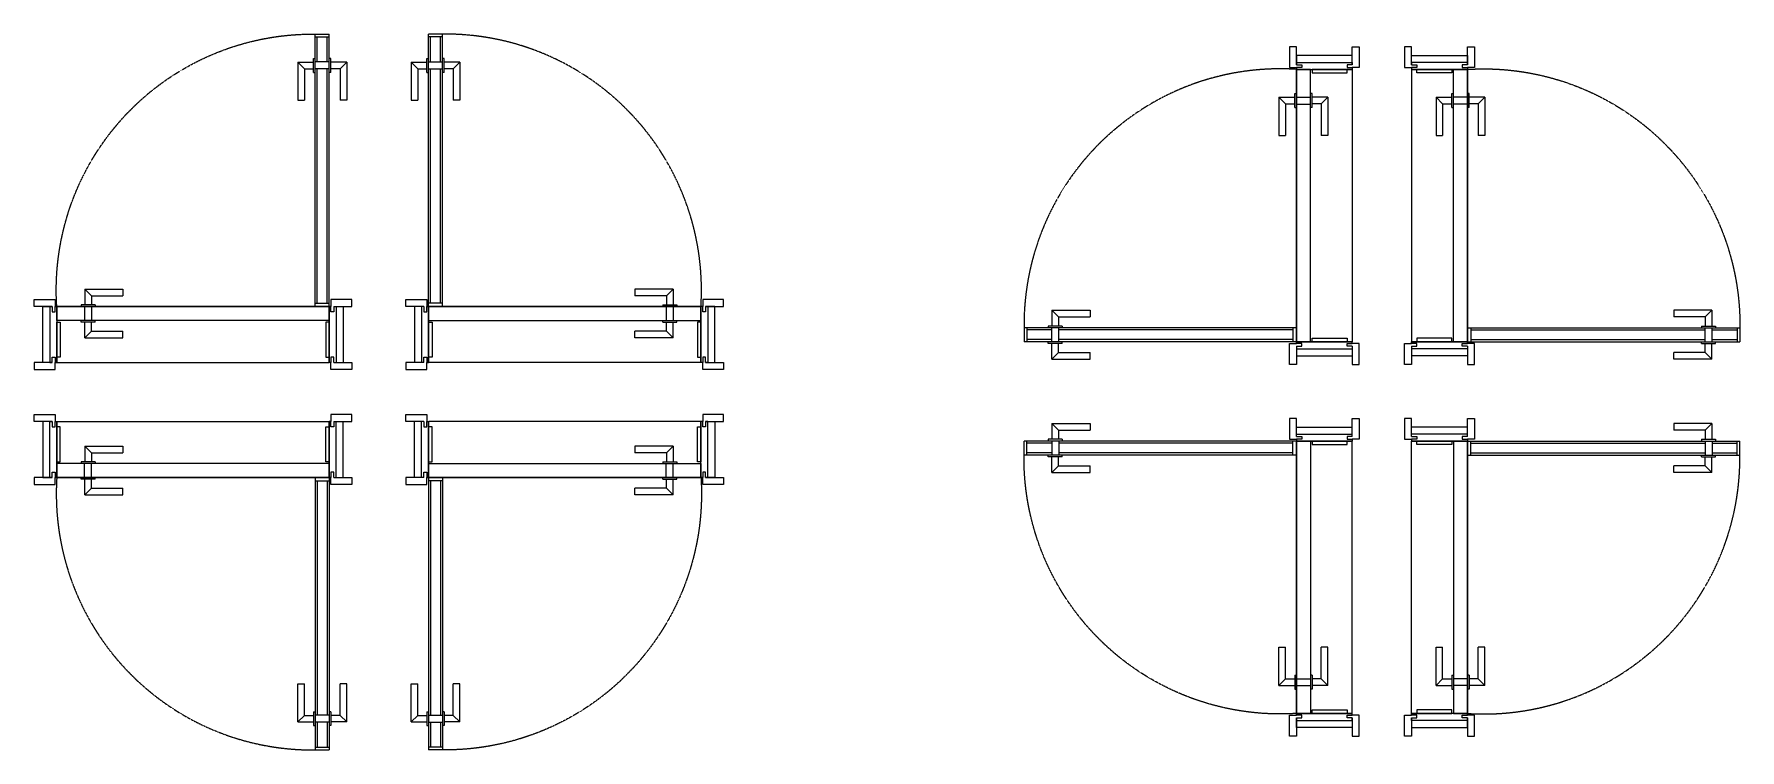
# Model space of a CAD drawing. Header units: millimetres. Extents: x 148889 to 229003, y -70503 to 111106.
# Drawn here: x 205262 to 210146, y 109056 to 111106 of the extents above; entities that cross this region are included whole.
import ezdxf
from ezdxf.lldxf.tags import DXFTag

# ---------------------------------------------------------------- set-up
doc = ezdxf.new("R2010")
doc.units = ezdxf.units.MM
doc.linetypes.add('DASHED2', pattern=[0.375, 0.25, -0.125])
doc.linetypes.add('HIDDEN', pattern=[0.375, 0.25, -0.125])
for name, color, linetype in [('C-门套', 16, 'Continuous'), ('P-门', 1, 'Continuous'), ('P-门套', 1, 'Continuous')]:
    doc.layers.add(name, color=color, linetype=linetype)
tags = doc.linetypes.add('ACAD_ISO03W100', pattern=[30, 12, -18]).pattern_tags.tags
tags[6:7] = [DXFTag(74, 4), DXFTag(75, 0), DXFTag(340, '0'), DXFTag(46, 1.0), DXFTag(50, 0.0), DXFTag(44, 0.0), DXFTag(45, 0.0)]
tags[4:5] = [DXFTag(74, 4), DXFTag(75, 0), DXFTag(340, '0'), DXFTag(46, 1.0), DXFTag(50, 0.0), DXFTag(44, 0.0), DXFTag(45, 0.0)]

# ---------------------------------------------------------------- blocks, each defined once
blk = doc.blocks.new('A$C494D53A9')
at = {"layer": 'P-门', "color": 252, "linetype": 'ACAD_ISO03W100', "ltscale": 0.001}
for p, q in [((81.3, 870, 116.6), (81.3, 825, 116.6)), ((81.3, 870, 116.6), (190.8, 870, 116.6)), ((100.3, 851, 116.6), (81.3, 870, 116.6)), ((100.3, 851, 116.6), (100.3, 825, 116.6)), ((100.3, 851, 116.6), (190.8, 851, 116.6)), ((190.8, 870, 116.6), (190.8, 851, 116.6)), ((781.3, 820, 116.6), (1.3, 820, 116.6)), ((1.3, 820, 116.6), (1.3, 780, 116.6)), ((110.8, 825, 116.6), (70.8, 825, 116.6)), ((70.8, 825, 116.6), (70.8, 820, 116.6)), ((81, 780, 116.6), (81, 820, 116.6)), ((100.5, 780, 116.6), (100.5, 820, 116.6)), ((110.8, 825, 116.6), (110.8, 820, 116.6)), ((781.3, 820, 116.6), (781.3, 780, 116.6)), ((1.3, 780, 116.6), (771.3, 780, 116.6)), ((781.3, 780, 116.6), (1.3, 780, 116.6)), ((70.8, 775, 116.6), (70.8, 780, 116.6)), ((110.8, 775, 116.6), (70.8, 775, 116.6)), ((81.3, 730, 116.6), (81.3, 775, 116.6)), ((100.3, 749, 116.6), (81.3, 730, 116.6)), ((100.3, 749, 116.6), (100.3, 775, 116.6)), ((100.3, 749, 116.6), (190.8, 749, 116.6)), ((110.8, 775, 116.6), (110.8, 780, 116.6)), ((190.8, 730, 116.6), (190.8, 749, 116.6)), ((81.3, 730, 116.6), (190.8, 730, 116.6))]:
    blk.add_line(p, q, dxfattribs=at)
at = {"layer": 'P-门'}
for p, q in [((741.3, 780, 116.6), (741.3, 0, 116.6)), ((741.3, 780, 116.6), (781.3, 780, 116.6)), ((781.3, 780, 116.6), (781.3, 0, 116.6)), ((691.3, 79.9, 116.6), (691.3, 189.4, 116.6)), ((691.3, 189.4, 116.6), (710.3, 189.4, 116.6)), ((710.3, 98.9, 116.6), (710.3, 189.4, 116.6)), ((831.3, 189.4, 116.6), (812.3, 189.4, 116.6)), ((812.3, 98.9, 116.6), (812.3, 189.4, 116.6)), ((831.3, 79.9, 116.6), (831.3, 189.4, 116.6)), ((710.3, 98.9, 116.6), (691.3, 79.9, 116.6)), ((710.3, 98.9, 116.6), (736.3, 98.9, 116.6)), ((736.3, 109.4, 116.6), (736.3, 69.4, 116.6)), ((736.3, 109.4, 116.6), (741.3, 109.4, 116.6)), ((781.3, 99.2, 116.6), (741.3, 99.2, 116.6)), ((786.3, 109.4, 116.6), (781.3, 109.4, 116.6)), ((786.3, 109.4, 116.6), (786.3, 69.4, 116.6)), ((812.3, 98.9, 116.6), (786.3, 98.9, 116.6)), ((812.3, 98.9, 116.6), (831.3, 79.9, 116.6)), ((691.3, 79.9, 116.6), (736.3, 79.9, 116.6)), ((736.3, 69.4, 116.6), (741.3, 69.4, 116.6)), ((781.3, 79.7, 116.6), (741.3, 79.7, 116.6)), ((786.3, 69.4, 116.6), (781.3, 69.4, 116.6)), ((831.3, 79.9, 116.6), (786.3, 79.9, 116.6)), ((741.3, 0, 116.6), (781.3, 0, 116.6))]:
    blk.add_line(p, q, dxfattribs=at)
at = {"layer": 'P-门', "color": 252}
for p, q in [((741.3, 770, 116.6), (781.3, 770, 116.6)), ((747.3, 770, 116.6), (747.3, 99.2, 116.6)), ((775.3, 770, 116.6), (775.3, 99.2, 116.6)), ((747.3, 79.7, 116.6), (747.3, 8, 116.6)), ((775.3, 79.7, 116.6), (775.3, 8, 116.6)), ((741.3, 8, 116.6), (781.3, 8, 116.6))]:
    blk.add_line(p, q, dxfattribs=at)
at = {"layer": 'P-门', "color": 252, "linetype": 'DASHED2'}
blk.add_arc((733.3, 733.4, 116.6), 733.5, 176.3604, 270.6247, dxfattribs=at)

msp = doc.modelspace()

# ---------------------------------------------------------------- linework, layer by layer
at = {"layer": 'C-门套', "linetype": 'HIDDEN', "elevation": 116.6}
for points in [[(209036.8, 111005.1), (209036.8, 110225.1), (208876.8, 110225.1), (208876.8, 111005.1)], [(209206.4, 111005.1), (209206.4, 110225.1), (209366.4, 110225.1), (209366.4, 111005.1)], [(205327.4, 110166.1), (206107.4, 110166.1), (206107.4, 110326.1), (205327.4, 110326.1)], [(207171.7, 110166.1), (206391.7, 110166.1), (206391.7, 110326.1), (207171.7, 110326.1)], [(205327.4, 109996.5), (206107.4, 109996.5), (206107.4, 109836.5), (205327.4, 109836.5)], [(207171.7, 109996.5), (206391.7, 109996.5), (206391.7, 109836.5), (207171.7, 109836.5)], [(209036.8, 109160.8), (209036.8, 109940.8), (208876.8, 109940.8), (208876.8, 109160.8)], [(209206.4, 109160.8), (209206.4, 109940.8), (209366.4, 109940.8), (209366.4, 109160.8)]]:
    msp.add_lwpolyline(points, close=True, dxfattribs=at)
at = {"layer": 'P-门套'}
for p, q in [((209036.8, 111045.1), (208876.8, 111045.1)), ((208876.8, 111045.1), (208876.8, 111025.1)), ((208876.8, 111025.1), (209036.8, 111025.1)), ((208876.8, 111025.1), (208876.8, 111018.1)), ((208876.8, 111018.1, 116.6), (208891.8, 111018.1, 116.6)), ((208891.8, 111018.1, 116.6), (208891.8, 111010.1, 116.6)), ((209036.8, 111018.1, 116.6), (209021.8, 111018.1, 116.6)), ((209021.8, 111018.1, 116.6), (209021.8, 111010.1, 116.6)), ((209036.8, 111025.1), (209036.8, 111045.1)), ((209036.8, 111025.1), (209036.8, 111018.1)), ((209206.4, 111025.1), (209206.4, 111045.1)), ((209206.4, 111045.1), (209366.4, 111045.1)), ((209366.4, 111025.1), (209206.4, 111025.1)), ((209206.4, 111025.1), (209206.4, 111018.1)), ((209206.4, 111018.1, 116.6), (209221.4, 111018.1, 116.6)), ((209221.4, 111018.1, 116.6), (209221.4, 111010.1, 116.6)), ((209366.4, 111018.1, 116.6), (209351.4, 111018.1, 116.6)), ((209351.4, 111018.1, 116.6), (209351.4, 111010.1, 116.6)), ((209366.4, 111045.1), (209366.4, 111025.1)), ((209366.4, 111025.1), (209366.4, 111018.1)), ((208891.8, 111010.1, 116.6), (208876.8, 111010.1, 116.6)), ((208876.8, 111010.1, 116.6), (208876.8, 111005.1, 116.6)), ((208876.8, 111005.1, 116.6), (208921.8, 111005.1, 116.6)), ((208921.8, 111005.1, 116.6), (209036.8, 111005.1, 116.6)), ((209021.8, 111010.1, 116.6), (209036.8, 111010.1, 116.6)), ((209036.8, 111005.1, 116.6), (209021.8, 111005.1, 116.6)), ((209021.8, 111005.1, 116.6), (209036.8, 111005.1, 116.6)), ((209036.8, 111010.1, 116.6), (209036.8, 111005.1, 116.6)), ((209221.4, 111010.1, 116.6), (209206.4, 111010.1, 116.6)), ((209206.4, 111010.1, 116.6), (209206.4, 111005.1, 116.6)), ((209321.4, 111005.1, 116.6), (209206.4, 111005.1, 116.6)), ((209206.4, 111005.1, 116.6), (209221.4, 111005.1, 116.6)), ((209221.4, 111005.1, 116.6), (209206.4, 111005.1, 116.6)), ((209366.4, 111005.1, 116.6), (209321.4, 111005.1, 116.6)), ((209351.4, 111010.1, 116.6), (209366.4, 111010.1, 116.6)), ((209366.4, 111010.1, 116.6), (209366.4, 111005.1, 116.6)), ((205287.4, 110166.1), (205287.4, 110326.1)), ((205287.4, 110326.1), (205307.4, 110326.1)), ((205307.4, 110326.1), (205307.4, 110166.1)), ((205307.4, 110326.1), (205314.4, 110326.1)), ((205314.4, 110326.1, 116.6), (205314.4, 110311.1, 116.6)), ((205314.4, 110311.1, 116.6), (205322.4, 110311.1, 116.6)), ((205322.4, 110311.1, 116.6), (205322.4, 110326.1, 116.6)), ((205322.4, 110326.1, 116.6), (205327.4, 110326.1, 116.6)), ((205327.4, 110326.1, 116.6), (205327.4, 110281.1, 116.6)), ((206112.4, 110326.1, 233.2), (206107.4, 110326.1, 233.2)), ((206107.4, 110326.1, 233.2), (206107.4, 110281.1, 233.2)), ((206112.4, 110311.1, 233.2), (206112.4, 110326.1, 233.2)), ((206120.4, 110311.1, 233.2), (206112.4, 110311.1, 233.2)), ((206120.4, 110326.1, 233.2), (206120.4, 110311.1, 233.2)), ((206127.4, 110326.1, 116.6), (206127.4, 110166.1, 116.6)), ((206147.4, 110326.1, 116.6), (206147.4, 110166.1, 116.6)), ((206351.7, 110326.1, 116.6), (206351.7, 110166.1, 116.6)), ((206371.7, 110326.1, 116.6), (206371.7, 110166.1, 116.6)), ((206378.7, 110326.1, 233.2), (206378.7, 110311.1, 233.2)), ((206378.7, 110311.1, 233.2), (206386.7, 110311.1, 233.2)), ((206386.7, 110311.1, 233.2), (206386.7, 110326.1, 233.2)), ((206386.7, 110326.1, 233.2), (206391.7, 110326.1, 233.2)), ((206391.7, 110326.1, 233.2), (206391.7, 110281.1, 233.2)), ((207176.7, 110326.1, 116.6), (207171.7, 110326.1, 116.6)), ((207171.7, 110326.1, 116.6), (207171.7, 110281.1, 116.6)), ((207176.7, 110311.1, 116.6), (207176.7, 110326.1, 116.6)), ((207184.7, 110311.1, 116.6), (207176.7, 110311.1, 116.6)), ((207191.7, 110326.1), (207184.7, 110326.1)), ((207184.7, 110326.1, 116.6), (207184.7, 110311.1, 116.6)), ((207191.7, 110326.1), (207191.7, 110166.1)), ((207211.7, 110326.1), (207191.7, 110326.1)), ((207211.7, 110166.1), (207211.7, 110326.1)), ((205327.4, 110281.1, 116.6), (205327.4, 110166.1, 116.6)), ((206107.4, 110281.1, 233.2), (206107.4, 110166.1, 116.6)), ((206391.7, 110281.1, 233.2), (206391.7, 110166.1, 116.6)), ((207171.7, 110281.1, 116.6), (207171.7, 110166.1, 116.6)), ((208876.8, 110220.1, 233.2), (208876.8, 110225.1, 233.2)), ((208876.8, 110225.1, 233.2), (208921.8, 110225.1, 233.2)), ((208891.8, 110220.1, 233.2), (208876.8, 110220.1, 233.2)), ((208876.8, 110212.1, 233.2), (208891.8, 110212.1, 233.2)), ((208876.8, 110205.1, 116.6), (209036.8, 110205.1, 116.6)), ((208891.8, 110212.1, 233.2), (208891.8, 110220.1, 233.2)), ((208921.8, 110225.1, 233.2), (209036.8, 110225.1, 116.6)), ((209036.8, 110225.1, 116.6), (209021.8, 110225.1, 116.6)), ((209021.8, 110225.1, 116.6), (209036.8, 110225.1, 116.6)), ((209021.8, 110212.1, 116.6), (209021.8, 110220.1, 116.6)), ((209021.8, 110220.1, 116.6), (209036.8, 110220.1, 116.6)), ((209036.8, 110212.1, 116.6), (209021.8, 110212.1, 116.6)), ((209036.8, 110220.1, 116.6), (209036.8, 110225.1, 116.6)), ((209321.4, 110225.1, 233.2), (209206.4, 110225.1, 116.6)), ((209206.4, 110220.1, 116.6), (209206.4, 110225.1, 116.6)), ((209206.4, 110225.1, 116.6), (209221.4, 110225.1, 116.6)), ((209221.4, 110225.1, 116.6), (209206.4, 110225.1, 116.6)), ((209221.4, 110220.1, 116.6), (209206.4, 110220.1, 116.6)), ((209206.4, 110212.1, 116.6), (209221.4, 110212.1, 116.6)), ((209366.4, 110205.1, 116.6), (209206.4, 110205.1, 116.6)), ((209221.4, 110212.1, 116.6), (209221.4, 110220.1, 116.6)), ((209366.4, 110225.1, 233.2), (209321.4, 110225.1, 233.2)), ((209351.4, 110212.1, 233.2), (209351.4, 110220.1, 233.2)), ((209351.4, 110220.1, 233.2), (209366.4, 110220.1, 233.2)), ((209366.4, 110212.1, 233.2), (209351.4, 110212.1, 233.2)), ((209366.4, 110220.1, 233.2), (209366.4, 110225.1, 233.2)), ((205307.4, 110166.1), (205287.4, 110166.1)), ((205307.4, 110166.1), (205314.4, 110166.1)), ((205314.4, 110166.1, 116.6), (205314.4, 110181.1, 116.6)), ((205314.4, 110181.1, 116.6), (205322.4, 110181.1, 116.6)), ((205322.4, 110181.1, 116.6), (205322.4, 110166.1, 116.6)), ((205322.4, 110166.1, 116.6), (205327.4, 110166.1, 116.6)), ((205327.4, 110166.1, 116.6), (205327.4, 110181.1, 116.6)), ((205327.4, 110181.1, 116.6), (205327.4, 110166.1, 116.6)), ((206107.4, 110166.1, 116.6), (206107.4, 110181.1, 116.6)), ((206107.4, 110181.1, 116.6), (206107.4, 110166.1, 116.6)), ((206112.4, 110166.1, 116.6), (206107.4, 110166.1, 116.6)), ((206120.4, 110181.1, 116.6), (206112.4, 110181.1, 116.6)), ((206112.4, 110181.1, 116.6), (206112.4, 110166.1, 116.6)), ((206120.4, 110166.1, 116.6), (206120.4, 110181.1, 116.6)), ((206378.7, 110166.1, 116.6), (206378.7, 110181.1, 116.6)), ((206378.7, 110181.1, 116.6), (206386.7, 110181.1, 116.6)), ((206386.7, 110181.1, 116.6), (206386.7, 110166.1, 116.6)), ((206386.7, 110166.1, 116.6), (206391.7, 110166.1, 116.6)), ((206391.7, 110166.1, 116.6), (206391.7, 110181.1, 116.6)), ((206391.7, 110181.1, 116.6), (206391.7, 110166.1, 116.6)), ((207171.7, 110166.1, 116.6), (207171.7, 110181.1, 116.6)), ((207171.7, 110181.1, 116.6), (207171.7, 110166.1, 116.6)), ((207176.7, 110166.1, 116.6), (207171.7, 110166.1, 116.6)), ((207184.7, 110181.1, 116.6), (207176.7, 110181.1, 116.6)), ((207176.7, 110181.1, 116.6), (207176.7, 110166.1, 116.6)), ((207184.7, 110166.1, 116.6), (207184.7, 110181.1, 116.6)), ((207191.7, 110166.1), (207184.7, 110166.1)), ((207191.7, 110166.1), (207211.7, 110166.1)), ((208876.8, 110185.1, 116.6), (209036.8, 110185.1, 116.6)), ((209366.4, 110185.1, 116.6), (209206.4, 110185.1, 116.6)), ((205307.4, 109996.5), (205287.4, 109996.5)), ((205287.4, 109996.5), (205287.4, 109836.5)), ((205307.4, 109836.5), (205307.4, 109996.5)), ((205307.4, 109996.5), (205314.4, 109996.5)), ((205314.4, 109996.5, 116.6), (205314.4, 109981.5, 116.6)), ((205322.4, 109981.5, 116.6), (205322.4, 109996.5, 116.6)), ((205322.4, 109996.5, 116.6), (205327.4, 109996.5, 116.6)), ((205327.4, 109881.5, 116.6), (205327.4, 109996.5, 116.6)), ((205327.4, 109996.5, 116.6), (205327.4, 109981.5, 116.6)), ((205327.4, 109981.5, 116.6), (205327.4, 109996.5, 116.6)), ((206107.4, 109881.5, 233.2), (206107.4, 109996.5, 116.6)), ((206112.4, 109996.5, 116.6), (206107.4, 109996.5, 116.6)), ((206107.4, 109996.5, 116.6), (206107.4, 109981.5, 116.6)), ((206107.4, 109981.5, 116.6), (206107.4, 109996.5, 116.6)), ((206112.4, 109981.5, 116.6), (206112.4, 109996.5, 116.6)), ((206120.4, 109996.5, 116.6), (206120.4, 109981.5, 116.6)), ((206127.4, 109836.5, 116.6), (206127.4, 109996.5, 116.6)), ((206147.4, 109836.5, 116.6), (206147.4, 109996.5, 116.6)), ((206351.7, 109836.5, 116.6), (206351.7, 109996.5, 116.6)), ((206371.7, 109836.5, 116.6), (206371.7, 109996.5, 116.6)), ((206378.7, 109996.5, 116.6), (206378.7, 109981.5, 116.6)), ((206386.7, 109981.5, 116.6), (206386.7, 109996.5, 116.6)), ((206386.7, 109996.5, 116.6), (206391.7, 109996.5, 116.6)), ((206391.7, 109881.5, 233.2), (206391.7, 109996.5, 116.6)), ((206391.7, 109996.5, 116.6), (206391.7, 109981.5, 116.6)), ((206391.7, 109981.5, 116.6), (206391.7, 109996.5, 116.6)), ((207171.7, 109881.5, 116.6), (207171.7, 109996.5, 116.6)), ((207176.7, 109996.5, 116.6), (207171.7, 109996.5, 116.6)), ((207171.7, 109996.5, 116.6), (207171.7, 109981.5, 116.6)), ((207171.7, 109981.5, 116.6), (207171.7, 109996.5, 116.6)), ((207176.7, 109981.5, 116.6), (207176.7, 109996.5, 116.6)), ((207191.7, 109996.5), (207184.7, 109996.5)), ((207184.7, 109996.5, 116.6), (207184.7, 109981.5, 116.6)), ((207191.7, 109836.5), (207191.7, 109996.5)), ((207191.7, 109996.5), (207211.7, 109996.5)), ((207211.7, 109996.5), (207211.7, 109836.5)), ((205314.4, 109981.5, 116.6), (205322.4, 109981.5, 116.6)), ((206120.4, 109981.5, 116.6), (206112.4, 109981.5, 116.6)), ((206378.7, 109981.5, 116.6), (206386.7, 109981.5, 116.6)), ((207184.7, 109981.5, 116.6), (207176.7, 109981.5, 116.6)), ((208876.8, 109980.8, 116.6), (209036.8, 109980.8, 116.6)), ((208876.8, 109960.8, 116.6), (209036.8, 109960.8, 116.6)), ((208876.8, 109953.8, 233.2), (208891.8, 109953.8, 233.2)), ((208891.8, 109945.8, 233.2), (208876.8, 109945.8, 233.2)), ((208876.8, 109945.8, 233.2), (208876.8, 109940.8, 233.2)), ((208891.8, 109953.8, 233.2), (208891.8, 109945.8, 233.2)), ((209036.8, 109953.8, 116.6), (209021.8, 109953.8, 116.6)), ((209021.8, 109953.8, 116.6), (209021.8, 109945.8, 116.6)), ((209021.8, 109945.8, 116.6), (209036.8, 109945.8, 116.6)), ((209036.8, 109945.8, 116.6), (209036.8, 109940.8, 116.6)), ((209366.4, 109980.8, 116.6), (209206.4, 109980.8, 116.6)), ((209366.4, 109960.8, 116.6), (209206.4, 109960.8, 116.6)), ((209206.4, 109953.8, 116.6), (209221.4, 109953.8, 116.6)), ((209221.4, 109945.8, 116.6), (209206.4, 109945.8, 116.6)), ((209206.4, 109945.8, 116.6), (209206.4, 109940.8, 116.6)), ((209221.4, 109953.8, 116.6), (209221.4, 109945.8, 116.6)), ((209366.4, 109953.8, 233.2), (209351.4, 109953.8, 233.2)), ((209351.4, 109953.8, 233.2), (209351.4, 109945.8, 233.2)), ((209351.4, 109945.8, 233.2), (209366.4, 109945.8, 233.2)), ((209366.4, 109945.8, 233.2), (209366.4, 109940.8, 233.2)), ((208876.8, 109940.8, 233.2), (208921.8, 109940.8, 233.2)), ((208921.8, 109940.8, 233.2), (209036.8, 109940.8, 116.6)), ((209036.8, 109940.8, 116.6), (209021.8, 109940.8, 116.6)), ((209021.8, 109940.8, 116.6), (209036.8, 109940.8, 116.6)), ((209321.4, 109940.8, 233.2), (209206.4, 109940.8, 116.6)), ((209206.4, 109940.8, 116.6), (209221.4, 109940.8, 116.6)), ((209221.4, 109940.8, 116.6), (209206.4, 109940.8, 116.6)), ((209366.4, 109940.8, 233.2), (209321.4, 109940.8, 233.2)), ((205314.4, 109836.5, 116.6), (205314.4, 109851.5, 116.6)), ((205314.4, 109851.5, 116.6), (205322.4, 109851.5, 116.6)), ((205322.4, 109851.5, 116.6), (205322.4, 109836.5, 116.6)), ((205327.4, 109836.5, 116.6), (205327.4, 109881.5, 116.6)), ((206107.4, 109836.5, 233.2), (206107.4, 109881.5, 233.2)), ((206120.4, 109851.5, 233.2), (206112.4, 109851.5, 233.2)), ((206112.4, 109851.5, 233.2), (206112.4, 109836.5, 233.2)), ((206120.4, 109836.5, 233.2), (206120.4, 109851.5, 233.2)), ((206378.7, 109836.5, 233.2), (206378.7, 109851.5, 233.2)), ((206378.7, 109851.5, 233.2), (206386.7, 109851.5, 233.2)), ((206386.7, 109851.5, 233.2), (206386.7, 109836.5, 233.2)), ((206391.7, 109836.5, 233.2), (206391.7, 109881.5, 233.2)), ((207171.7, 109836.5, 116.6), (207171.7, 109881.5, 116.6)), ((207184.7, 109851.5, 116.6), (207176.7, 109851.5, 116.6)), ((207176.7, 109851.5, 116.6), (207176.7, 109836.5, 116.6)), ((207184.7, 109836.5, 116.6), (207184.7, 109851.5, 116.6)), ((205287.4, 109836.5), (205307.4, 109836.5)), ((205307.4, 109836.5), (205314.4, 109836.5)), ((205322.4, 109836.5, 116.6), (205327.4, 109836.5, 116.6)), ((206112.4, 109836.5, 233.2), (206107.4, 109836.5, 233.2)), ((206386.7, 109836.5, 233.2), (206391.7, 109836.5, 233.2)), ((207176.7, 109836.5, 116.6), (207171.7, 109836.5, 116.6)), ((207191.7, 109836.5), (207184.7, 109836.5)), ((207211.7, 109836.5), (207191.7, 109836.5)), ((208876.8, 109155.8, 116.6), (208876.8, 109160.8, 116.6)), ((208876.8, 109160.8, 116.6), (208921.8, 109160.8, 116.6)), ((208921.8, 109160.8, 116.6), (209036.8, 109160.8, 116.6)), ((209036.8, 109160.8, 116.6), (209021.8, 109160.8, 116.6)), ((209021.8, 109160.8, 116.6), (209036.8, 109160.8, 116.6)), ((209036.8, 109155.8, 116.6), (209036.8, 109160.8, 116.6)), ((209321.4, 109160.8, 116.6), (209206.4, 109160.8, 116.6)), ((209206.4, 109155.8, 116.6), (209206.4, 109160.8, 116.6)), ((209206.4, 109160.8, 116.6), (209221.4, 109160.8, 116.6)), ((209221.4, 109160.8, 116.6), (209206.4, 109160.8, 116.6)), ((209366.4, 109160.8, 116.6), (209321.4, 109160.8, 116.6)), ((209366.4, 109155.8, 116.6), (209366.4, 109160.8, 116.6)), ((208891.8, 109155.8, 116.6), (208876.8, 109155.8, 116.6)), ((208876.8, 109140.8), (208876.8, 109147.8)), ((208876.8, 109147.8, 116.6), (208891.8, 109147.8, 116.6)), ((208876.8, 109140.8), (209036.8, 109140.8)), ((208876.8, 109120.8), (208876.8, 109140.8)), ((209036.8, 109120.8), (208876.8, 109120.8)), ((208891.8, 109147.8, 116.6), (208891.8, 109155.8, 116.6)), ((209021.8, 109147.8, 116.6), (209021.8, 109155.8, 116.6)), ((209021.8, 109155.8, 116.6), (209036.8, 109155.8, 116.6)), ((209036.8, 109147.8, 116.6), (209021.8, 109147.8, 116.6)), ((209036.8, 109140.8), (209036.8, 109147.8)), ((209036.8, 109140.8), (209036.8, 109120.8)), ((209221.4, 109155.8, 116.6), (209206.4, 109155.8, 116.6)), ((209206.4, 109140.8), (209206.4, 109147.8)), ((209206.4, 109147.8, 116.6), (209221.4, 109147.8, 116.6)), ((209366.4, 109140.8), (209206.4, 109140.8)), ((209206.4, 109140.8), (209206.4, 109120.8)), ((209206.4, 109120.8), (209366.4, 109120.8)), ((209221.4, 109147.8, 116.6), (209221.4, 109155.8, 116.6)), ((209351.4, 109147.8, 116.6), (209351.4, 109155.8, 116.6)), ((209351.4, 109155.8, 116.6), (209366.4, 109155.8, 116.6)), ((209366.4, 109147.8, 116.6), (209351.4, 109147.8, 116.6)), ((209366.4, 109140.8), (209366.4, 109147.8)), ((209366.4, 109120.8), (209366.4, 109140.8))]:
    msp.add_line(p, q, dxfattribs=at)
for points in [[(208876.8, 111018.1), (208876.8, 111070.1), (208856.8, 111070.1), (208856.8, 111010.1), (208876.8, 111010.1)], [(209036.8, 111018.1), (209036.8, 111070.1), (209056.8, 111070.1), (209056.8, 111010.1), (209036.8, 111010.1)], [(209206.4, 111018.1), (209206.4, 111070.1), (209186.4, 111070.1), (209186.4, 111010.1), (209206.4, 111010.1)], [(209366.4, 111018.1), (209366.4, 111070.1), (209386.4, 111070.1), (209386.4, 111010.1), (209366.4, 111010.1)], [(205314.4, 110326.1), (205262.4, 110326.1), (205262.4, 110346.1), (205322.4, 110346.1), (205322.4, 110326.1)], [(207184.7, 110326.1), (207236.7, 110326.1), (207236.7, 110346.1), (207176.7, 110346.1), (207176.7, 110326.1)], [(209036.8, 110212.1), (209036.8, 110160.1), (209056.8, 110160.1), (209056.8, 110220.1), (209036.8, 110220.1)], [(209206.4, 110212.1), (209206.4, 110160.1), (209186.4, 110160.1), (209186.4, 110220.1), (209206.4, 110220.1)], [(205314.4, 110166.1), (205262.4, 110166.1), (205262.4, 110146.1), (205322.4, 110146.1), (205322.4, 110166.1)], [(206120.4, 110166.1), (206172.4, 110166.1), (206172.4, 110146.1), (206112.4, 110146.1), (206112.4, 110166.1)], [(206378.7, 110166.1), (206326.7, 110166.1), (206326.7, 110146.1), (206386.7, 110146.1), (206386.7, 110166.1)], [(207184.7, 110166.1), (207236.7, 110166.1), (207236.7, 110146.1), (207176.7, 110146.1), (207176.7, 110166.1)], [(205314.4, 109996.5), (205262.4, 109996.5), (205262.4, 110016.5), (205322.4, 110016.5), (205322.4, 109996.5)], [(206120.4, 109996.5), (206172.4, 109996.5), (206172.4, 110016.5), (206112.4, 110016.5), (206112.4, 109996.5)], [(206378.7, 109996.5), (206326.7, 109996.5), (206326.7, 110016.5), (206386.7, 110016.5), (206386.7, 109996.5)], [(207184.7, 109996.5), (207236.7, 109996.5), (207236.7, 110016.5), (207176.7, 110016.5), (207176.7, 109996.5)], [(209036.8, 109953.8), (209036.8, 110005.8), (209056.8, 110005.8), (209056.8, 109945.8), (209036.8, 109945.8)], [(209206.4, 109953.8), (209206.4, 110005.8), (209186.4, 110005.8), (209186.4, 109945.8), (209206.4, 109945.8)], [(205314.4, 109836.5), (205262.4, 109836.5), (205262.4, 109816.5), (205322.4, 109816.5), (205322.4, 109836.5)], [(207184.7, 109836.5), (207236.7, 109836.5), (207236.7, 109816.5), (207176.7, 109816.5), (207176.7, 109836.5)], [(208876.8, 109147.8), (208876.8, 109095.8), (208856.8, 109095.8), (208856.8, 109155.8), (208876.8, 109155.8)], [(209036.8, 109147.8), (209036.8, 109095.8), (209056.8, 109095.8), (209056.8, 109155.8), (209036.8, 109155.8)], [(209206.4, 109147.8), (209206.4, 109095.8), (209186.4, 109095.8), (209186.4, 109155.8), (209206.4, 109155.8)], [(209366.4, 109147.8), (209366.4, 109095.8), (209386.4, 109095.8), (209386.4, 109155.8), (209366.4, 109155.8)]]:
    msp.add_lwpolyline(points, dxfattribs=at)
at = {"layer": 'P-门套', "elevation": -116.6}
for points in [[(209021.8, 110995.1), (209021.8, 111005.1), (208921.8, 111005.1), (208921.8, 110995.1)], [(209221.4, 110995.1), (209221.4, 111005.1), (209321.4, 111005.1), (209321.4, 110995.1)], [(205337.4, 110181.1), (205327.4, 110181.1), (205327.4, 110281.1), (205337.4, 110281.1)], [(207161.7, 110181.1), (207171.7, 110181.1), (207171.7, 110281.1), (207161.7, 110281.1)], [(205337.4, 109981.5), (205327.4, 109981.5), (205327.4, 109881.5), (205337.4, 109881.5)], [(207161.7, 109981.5), (207171.7, 109981.5), (207171.7, 109881.5), (207161.7, 109881.5)], [(209021.8, 109170.8), (209021.8, 109160.8), (208921.8, 109160.8), (208921.8, 109170.8)], [(209221.4, 109170.8), (209221.4, 109160.8), (209321.4, 109160.8), (209321.4, 109170.8)]]:
    msp.add_lwpolyline(points, close=True, dxfattribs=at)
at = {"layer": 'P-门套', "elevation": 116.6}
for points in [[(206120.4, 110326.1), (206172.4, 110326.1), (206172.4, 110346.1), (206112.4, 110346.1), (206112.4, 110326.1)], [(206378.7, 110326.1), (206326.7, 110326.1), (206326.7, 110346.1), (206386.7, 110346.1), (206386.7, 110326.1)], [(208876.8, 110212.1), (208876.8, 110160.1), (208856.8, 110160.1), (208856.8, 110220.1), (208876.8, 110220.1)], [(209366.4, 110212.1), (209366.4, 110160.1), (209386.4, 110160.1), (209386.4, 110220.1), (209366.4, 110220.1)], [(208876.8, 109953.8), (208876.8, 110005.8), (208856.8, 110005.8), (208856.8, 109945.8), (208876.8, 109945.8)], [(209366.4, 109953.8), (209366.4, 110005.8), (209386.4, 110005.8), (209386.4, 109945.8), (209366.4, 109945.8)], [(206120.4, 109836.5), (206172.4, 109836.5), (206172.4, 109816.5), (206112.4, 109816.5), (206112.4, 109836.5)], [(206378.7, 109836.5), (206326.7, 109836.5), (206326.7, 109816.5), (206386.7, 109816.5), (206386.7, 109836.5)]]:
    msp.add_lwpolyline(points, dxfattribs=at)
at = {"layer": 'P-门套'}
for points in [[(206097.4, 110181.1), (206107.4, 110181.1), (206107.4, 110281.1), (206097.4, 110281.1)], [(206401.7, 110181.1), (206391.7, 110181.1), (206391.7, 110281.1), (206401.7, 110281.1)], [(209021.8, 110235.1), (209021.8, 110225.1), (208921.8, 110225.1), (208921.8, 110235.1)], [(209221.4, 110235.1), (209221.4, 110225.1), (209321.4, 110225.1), (209321.4, 110235.1)], [(206097.4, 109981.5), (206107.4, 109981.5), (206107.4, 109881.5), (206097.4, 109881.5)], [(206401.7, 109981.5), (206391.7, 109981.5), (206391.7, 109881.5), (206401.7, 109881.5)], [(209021.8, 109930.8), (209021.8, 109940.8), (208921.8, 109940.8), (208921.8, 109930.8)], [(209221.4, 109930.8), (209221.4, 109940.8), (209321.4, 109940.8), (209321.4, 109930.8)]]:
    msp.add_lwpolyline(points, close=True, dxfattribs=at)

# ---------------------------------------------------------------- block references
at = {"layer": 'P-门', "xscale": -1}
for p, rotation in [((205326, 111106.1), 180), ((210146.4, 111006.5), 90), ((208096.8, 109159.5), 270)]:
    msp.add_blockref('A$C494D53A9', p, dxfattribs=dict(at, rotation=rotation))
at = {"layer": 'P-门'}
for p, rotation in [((207173, 111106.1), 180), ((208096.8, 111006.5), 270), ((210146.4, 109159.5), 90)]:
    msp.add_blockref('A$C494D53A9', p, dxfattribs=dict(at, rotation=rotation))
msp.add_blockref('A$C494D53A9', (205326, 109056.5), dxfattribs=at)
at = {"layer": 'P-门', "xscale": -1}
msp.add_blockref('A$C494D53A9', (207173, 109056.5), dxfattribs=at)

doc.saveas('drawing.dxf')
